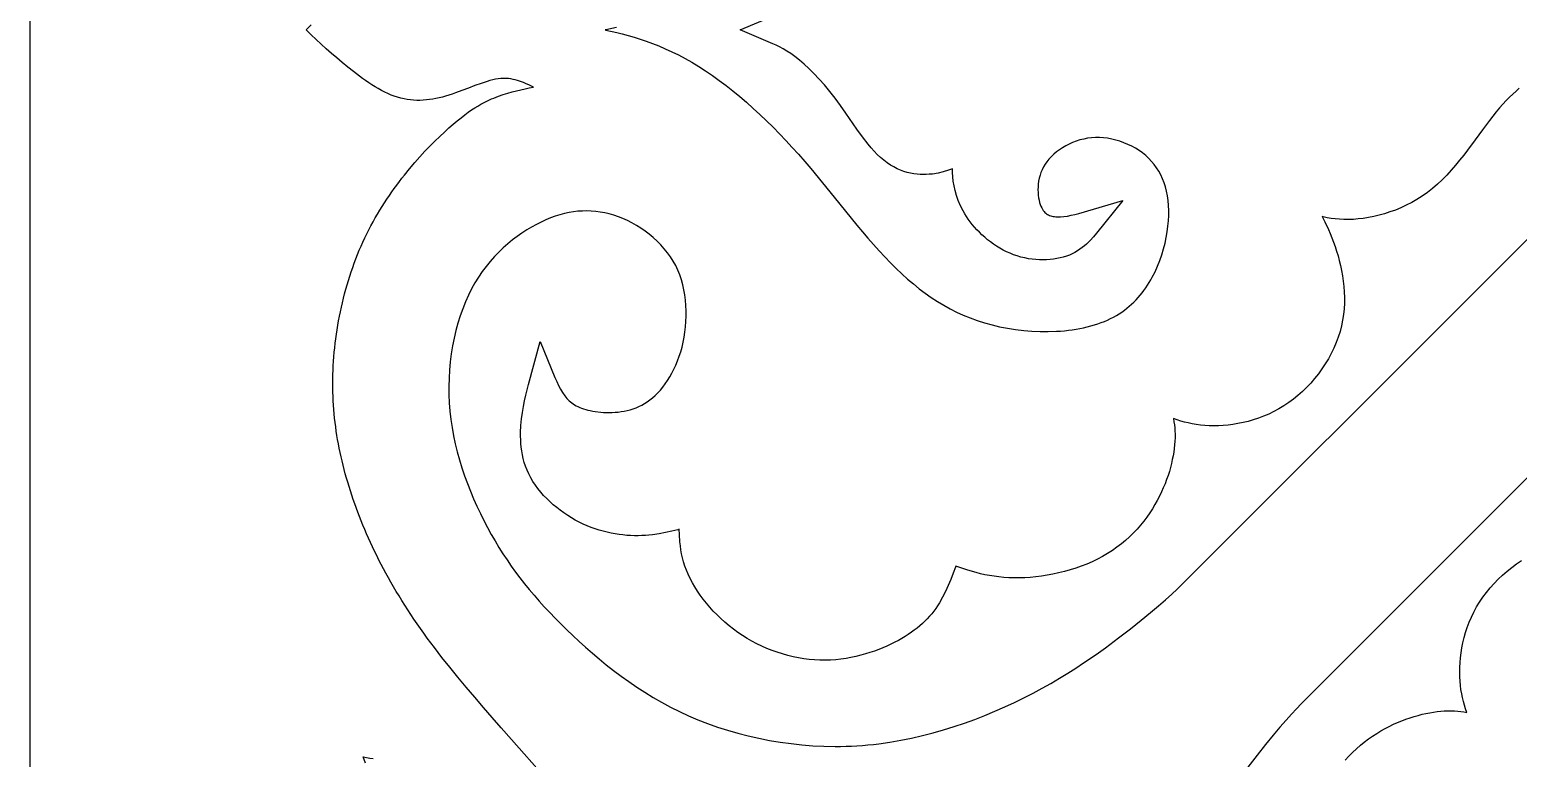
# Model space of a CAD drawing. Extents: x -312 to 312, y -312 to 312.
# Drawn here: x -312.5 to -57.8, y -124.7 to 0 of the extents above; entities that cross this region are included whole.
import ezdxf

# ---------------------------------------------------------------- set-up
doc = ezdxf.new("R2010")
doc.units = 0
doc.layers.add('IMPORT_-_DEPOSITPHOTOS_724', color=18, linetype='CONTINUOUS')
doc.layers.add('IMPORT_-_DESIGNS_FOR_TESSE', color=18, linetype='CONTINUOUS')

msp = doc.modelspace()

# ---------------------------------------------------------------- linework, layer by layer
at = {"layer": 'IMPORT_-_DEPOSITPHOTOS_724'}
msp.add_lwpolyline([(-312.5, -312.5), (312.5, -312.5), (312.5, 312.5), (-312.5, 312.5)], close=True, dxfattribs=at)
at = {"layer": 'IMPORT_-_DESIGNS_FOR_TESSE'}
for points in [[(-225.72, -126.39), (-228.77, -122.95), (-231.84, -119.47), (-233.36, -117.73), (-234.87, -115.99), (-236.36, -114.25), (-237.82, -112.53), (-239.25, -110.81), (-240.64, -109.1), (-241.98, -107.42), (-242.63, -106.58), (-243.26, -105.75), (-243.88, -104.92), (-244.49, -104.1), (-245.08, -103.28), (-245.66, -102.47), (-246.22, -101.66), (-246.77, -100.86), (-247.31, -100.06), (-247.83, -99.26), (-248.34, -98.47), (-248.84, -97.68), (-249.32, -96.9), (-249.79, -96.12), (-250.25, -95.34), (-250.7, -94.57), (-251.14, -93.8), (-251.56, -93.03), (-251.97, -92.27), (-252.37, -91.51), (-252.76, -90.75), (-253.14, -89.99), (-253.51, -89.24), (-253.86, -88.49), (-254.21, -87.74), (-254.55, -87), (-254.88, -86.25), (-255.19, -85.51), (-255.5, -84.77), (-255.8, -84.04), (-256.37, -82.57), (-256.91, -81.11), (-257.17, -80.38), (-257.41, -79.64), (-257.65, -78.91), (-257.88, -78.18), (-258.11, -77.45), (-258.32, -76.72), (-258.52, -75.99), (-258.72, -75.26), (-258.9, -74.53), (-259.08, -73.8), (-259.25, -73.07), (-259.41, -72.34), (-259.56, -71.61), (-259.7, -70.88), (-259.83, -70.15), (-259.95, -69.42), (-260.06, -68.68), (-260.16, -67.95), (-260.26, -67.21), (-260.34, -66.48), (-260.41, -65.74), (-260.48, -65), (-260.53, -64.26), (-260.58, -63.51), (-260.61, -62.77), (-260.64, -62.02), (-260.65, -61.27), (-260.66, -60.52), (-260.65, -59.76), (-260.64, -59.01), (-260.61, -58.25), (-260.58, -57.49), (-260.53, -56.72), (-260.47, -55.95), (-260.41, -55.18), (-260.33, -54.41), (-260.24, -53.64), (-260.15, -52.87), (-260.04, -52.1), (-259.92, -51.33), (-259.8, -50.56), (-259.66, -49.79), (-259.51, -49.01), (-259.36, -48.25), (-259.19, -47.48), (-259.02, -46.71), (-258.83, -45.95), (-258.63, -45.18), (-258.43, -44.42), (-258.21, -43.67), (-257.98, -42.91), (-257.75, -42.16), (-257.5, -41.42), (-257.24, -40.68), (-256.98, -39.94), (-256.7, -39.21), (-256.42, -38.48), (-256.12, -37.75), (-255.81, -37.04), (-255.5, -36.33), (-255.17, -35.62), (-254.84, -34.92), (-254.49, -34.23), (-254.13, -33.54), (-253.77, -32.87), (-253.39, -32.2), (-253.01, -31.54), (-252.62, -30.89), (-252.22, -30.24), (-251.81, -29.61), (-251.4, -28.98), (-250.98, -28.36), (-250.56, -27.76), (-250.14, -27.16), (-249.71, -26.57), (-249.27, -25.99), (-248.84, -25.42), (-248.4, -24.86), (-247.52, -23.78), (-246.63, -22.74), (-245.75, -21.74), (-244.88, -20.79), (-244.02, -19.89), (-243.18, -19.04), (-242.36, -18.24), (-241.56, -17.5), (-240.8, -16.81), (-240.07, -16.17), (-239.38, -15.59), (-238.72, -15.06), (-238.09, -14.57), (-237.49, -14.13), (-236.92, -13.73), (-236.37, -13.37), (-235.85, -13.05), (-235.35, -12.76), (-234.86, -12.49), (-234.4, -12.26), (-233.95, -12.04), (-233.52, -11.85), (-233.09, -11.68), (-232.68, -11.52), (-232.28, -11.37), (-231.48, -11.1), (-230.71, -10.86), (-229.95, -10.64), (-229.21, -10.44), (-228.48, -10.26), (-227.76, -10.09), (-227.05, -9.94), (-226.34, -9.8), (-227, -9.49), (-227.67, -9.19), (-228.02, -9.04), (-228.36, -8.91), (-228.72, -8.79), (-229.08, -8.67), (-229.44, -8.57), (-229.82, -8.49), (-230.21, -8.42), (-230.61, -8.37), (-231.02, -8.35), (-231.44, -8.34), (-231.88, -8.36), (-232.34, -8.4), (-232.8, -8.48), (-233.27, -8.57), (-233.76, -8.7), (-234.26, -8.84), (-234.77, -9), (-235.29, -9.17), (-236.36, -9.55), (-237.45, -9.97), (-238.56, -10.39), (-239.68, -10.8), (-240.24, -11), (-240.8, -11.18), (-241.35, -11.35), (-241.91, -11.51), (-242.46, -11.64), (-243.01, -11.76), (-243.55, -11.87), (-244.1, -11.95), (-244.64, -12.02), (-245.19, -12.06), (-245.74, -12.08), (-246.28, -12.08), (-246.83, -12.06), (-247.37, -12.01), (-247.92, -11.94), (-248.47, -11.84), (-249.03, -11.72), (-249.58, -11.56), (-250.13, -11.38), (-250.68, -11.17), (-251.23, -10.93), (-251.78, -10.67), (-252.33, -10.39), (-252.87, -10.08), (-253.42, -9.76), (-253.96, -9.42), (-254.5, -9.07), (-255.04, -8.7), (-255.57, -8.33), (-256.09, -7.95), (-257.12, -7.17), (-258.11, -6.38), (-259.07, -5.6), (-259.99, -4.83), (-260.89, -4.05), (-261.77, -3.26), (-262.63, -2.47), (-263.48, -1.66), (-264.33, -0.84), (-265.19, 0), (-264.34, 0.84)], [(-212.09, 0.41), (-213.92, -0.01), (-214.03, -0.03), (-213.92, -0.05), (-212.08, -0.46), (-211.12, -0.7), (-210.13, -0.97), (-209.12, -1.26), (-208.09, -1.59), (-207.04, -1.94), (-205.97, -2.34), (-204.88, -2.77), (-203.77, -3.24), (-202.65, -3.75), (-201.52, -4.31), (-200.37, -4.92), (-199.21, -5.57), (-198.04, -6.28), (-196.87, -7.03), (-195.7, -7.83), (-194.54, -8.67), (-193.37, -9.55), (-192.2, -10.47), (-191.04, -11.43), (-189.89, -12.42), (-188.74, -13.45), (-187.6, -14.5), (-186.46, -15.58), (-185.34, -16.68), (-184.23, -17.81), (-183.13, -18.96), (-182.04, -20.13), (-180.97, -21.32), (-179.92, -22.53), (-178.88, -23.75), (-176.86, -26.2), (-174.88, -28.64), (-172.93, -31.06), (-171, -33.42), (-170.04, -34.56), (-169.09, -35.69), (-168.13, -36.78), (-167.18, -37.85), (-166.22, -38.88), (-165.25, -39.88), (-164.28, -40.85), (-163.31, -41.78), (-162.33, -42.67), (-161.33, -43.51), (-160.33, -44.32), (-159.31, -45.09), (-158.27, -45.82), (-157.22, -46.5), (-156.14, -47.15), (-155.05, -47.76), (-153.93, -48.32), (-152.78, -48.84), (-151.6, -49.33), (-150.39, -49.77), (-149.15, -50.17), (-147.87, -50.52), (-146.56, -50.82), (-145.21, -51.08), (-143.83, -51.29), (-142.44, -51.46), (-141.04, -51.57), (-139.64, -51.64), (-138.24, -51.65), (-136.84, -51.6), (-136.16, -51.56), (-135.48, -51.5), (-134.81, -51.43), (-134.14, -51.34), (-133.49, -51.24), (-132.84, -51.13), (-132.2, -51), (-131.57, -50.86), (-130.96, -50.7), (-130.36, -50.52), (-129.77, -50.34), (-129.19, -50.13), (-128.64, -49.92), (-128.1, -49.69), (-127.57, -49.44), (-127.07, -49.18), (-126.59, -48.91), (-126.12, -48.62), (-125.67, -48.32), (-125.23, -48), (-124.8, -47.67), (-124.39, -47.33), (-123.99, -46.97), (-123.6, -46.6), (-123.23, -46.22), (-122.87, -45.83), (-122.52, -45.43), (-122.19, -45.02), (-121.87, -44.6), (-121.56, -44.17), (-121.26, -43.73), (-120.98, -43.28), (-120.71, -42.82), (-120.46, -42.37), (-119.97, -41.42), (-119.53, -40.46), (-119.14, -39.48), (-118.8, -38.5), (-118.51, -37.51), (-118.26, -36.52), (-118.05, -35.53), (-117.88, -34.56), (-117.76, -33.62), (-117.67, -32.69), (-117.63, -31.79), (-117.63, -30.91), (-117.67, -30.05), (-117.75, -29.23), (-117.86, -28.43), (-118.02, -27.65), (-118.21, -26.91), (-118.44, -26.19), (-118.71, -25.51), (-119.01, -24.85), (-119.35, -24.22), (-119.72, -23.62), (-120.13, -23.05), (-120.57, -22.53), (-121.05, -22.02), (-121.57, -21.54), (-122.13, -21.09), (-122.71, -20.67), (-123.33, -20.29), (-123.96, -19.93), (-124.62, -19.61), (-125.3, -19.33), (-125.98, -19.08), (-126.68, -18.88), (-127.38, -18.71), (-128.09, -18.58), (-128.79, -18.5), (-129.48, -18.45), (-130.17, -18.45), (-130.85, -18.5), (-131.52, -18.58), (-132.18, -18.7), (-132.83, -18.86), (-133.46, -19.06), (-134.08, -19.3), (-134.68, -19.56), (-135.26, -19.86), (-135.82, -20.19), (-136.34, -20.54), (-136.84, -20.92), (-137.3, -21.31), (-137.73, -21.72), (-138.12, -22.15), (-138.48, -22.59), (-138.79, -23.03), (-139.05, -23.48), (-139.29, -23.95), (-139.49, -24.43), (-139.65, -24.91), (-139.78, -25.41), (-139.89, -25.9), (-139.96, -26.4), (-140, -26.89), (-140.01, -27.38), (-140, -27.85), (-139.97, -28.31), (-139.91, -28.75), (-139.83, -29.16), (-139.74, -29.54), (-139.63, -29.89), (-139.5, -30.2), (-139.37, -30.48), (-139.24, -30.72), (-139.11, -30.92), (-138.97, -31.1), (-138.83, -31.25), (-138.68, -31.38), (-138.53, -31.49), (-138.37, -31.6), (-138.2, -31.69), (-138.02, -31.77), (-137.82, -31.83), (-137.62, -31.89), (-137.4, -31.94), (-137.17, -31.97), (-136.93, -32), (-136.69, -32.01), (-136.13, -32.01), (-135.56, -31.97), (-134.96, -31.88), (-134.34, -31.76), (-133.68, -31.61), (-133.01, -31.43), (-125.47, -29.24), (-129.98, -34.8), (-130.51, -35.43), (-131.08, -36.06), (-131.7, -36.67), (-132.07, -36.99), (-132.43, -37.29), (-132.83, -37.57), (-133.24, -37.85), (-133.68, -38.1), (-134.14, -38.34), (-134.63, -38.56), (-135.14, -38.75), (-135.67, -38.92), (-136.22, -39.06), (-136.78, -39.17), (-137.35, -39.26), (-137.94, -39.33), (-138.54, -39.37), (-139.15, -39.38), (-139.76, -39.37), (-140.39, -39.33), (-141.02, -39.27), (-141.65, -39.18), (-142.28, -39.05), (-142.92, -38.9), (-143.55, -38.72), (-144.18, -38.5), (-144.78, -38.26), (-145.37, -38), (-145.95, -37.71), (-146.53, -37.39), (-147.08, -37.05), (-147.62, -36.7), (-148.14, -36.32), (-148.64, -35.93), (-149.12, -35.52), (-149.59, -35.1), (-150.03, -34.67), (-150.45, -34.23), (-150.86, -33.78), (-151.24, -33.33), (-151.6, -32.87), (-151.94, -32.41), (-152.25, -31.94), (-152.54, -31.48), (-152.81, -31), (-153.26, -30.11), (-153.64, -29.22), (-153.94, -28.35), (-154.18, -27.51), (-154.35, -26.7), (-154.49, -25.94), (-154.59, -25.17), (-154.63, -24.44), (-154.64, -23.78), (-155.34, -24.04), (-156.21, -24.3), (-157.11, -24.52), (-158.07, -24.69), (-158.6, -24.74), (-159.11, -24.77), (-159.62, -24.78), (-160.15, -24.76), (-160.7, -24.72), (-161.25, -24.65), (-161.81, -24.55), (-162.38, -24.42), (-162.95, -24.24), (-163.53, -24.03), (-164.11, -23.78), (-164.68, -23.48), (-165.26, -23.15), (-165.82, -22.76), (-166.39, -22.33), (-166.95, -21.86), (-167.49, -21.34), (-168.02, -20.79), (-168.54, -20.21), (-169.05, -19.6), (-170.03, -18.34), (-171, -17), (-172.88, -14.29), (-173.8, -12.97), (-174.72, -11.72), (-175.63, -10.55), (-176.54, -9.45), (-177.44, -8.43), (-178.33, -7.49), (-179.19, -6.63), (-180.03, -5.87), (-180.82, -5.19), (-181.59, -4.6), (-182.31, -4.07), (-182.97, -3.64), (-183.6, -3.26), (-184.21, -2.94), (-184.8, -2.65), (-185.38, -2.39), (-190.93, -0.03), (-185.38, 2.33)], [(-57.65, -10.02), (-58.21, -10.51), (-58.77, -11.02), (-59.33, -11.56), (-59.89, -12.13), (-60.45, -12.74), (-61.02, -13.38), (-61.59, -14.06), (-62.17, -14.78), (-62.76, -15.53), (-63.97, -17.15), (-65.21, -18.85), (-66.5, -20.59), (-67.17, -21.47), (-67.86, -22.34), (-68.57, -23.2), (-69.3, -24.05), (-70.06, -24.87), (-70.84, -25.67), (-71.65, -26.43), (-72.49, -27.16), (-73.36, -27.84), (-74.25, -28.46), (-75.16, -29.04), (-76.07, -29.56), (-77, -30.04), (-77.93, -30.47), (-78.86, -30.85), (-79.79, -31.19), (-80.72, -31.49), (-81.64, -31.75), (-82.56, -31.97), (-83.45, -32.14), (-84.34, -32.28), (-85.2, -32.38), (-86.04, -32.45), (-86.86, -32.48), (-87.65, -32.48), (-88.42, -32.44), (-89.15, -32.38), (-89.86, -32.29), (-90.55, -32.17), (-91.21, -32.03), (-91.41, -31.98), (-90.95, -32.87), (-90.32, -34.19), (-90.02, -34.89), (-89.73, -35.6), (-89.44, -36.33), (-89.17, -37.09), (-88.92, -37.87), (-88.67, -38.68), (-88.45, -39.51), (-88.24, -40.36), (-88.06, -41.23), (-87.9, -42.12), (-87.77, -43.02), (-87.67, -43.94), (-87.6, -44.88), (-87.57, -45.82), (-87.58, -46.78), (-87.63, -47.74), (-87.73, -48.71), (-87.88, -49.68), (-88.07, -50.66), (-88.32, -51.62), (-88.63, -52.59), (-88.98, -53.55), (-89.38, -54.49), (-89.83, -55.41), (-90.32, -56.31), (-90.85, -57.19), (-91.42, -58.05), (-92.03, -58.88), (-92.67, -59.68), (-93.34, -60.46), (-94.04, -61.2), (-94.77, -61.91), (-95.53, -62.58), (-96.31, -63.22), (-97.11, -63.82), (-97.94, -64.38), (-98.79, -64.9), (-99.66, -65.36), (-100.53, -65.78), (-101.41, -66.15), (-102.29, -66.48), (-103.17, -66.77), (-104.05, -67.02), (-104.92, -67.23), (-105.79, -67.4), (-106.65, -67.54), (-107.49, -67.65), (-108.33, -67.72), (-109.14, -67.76), (-109.94, -67.77), (-110.72, -67.76), (-111.48, -67.72), (-112.22, -67.65), (-112.94, -67.56), (-113.64, -67.44), (-114.31, -67.3), (-114.96, -67.14), (-115.59, -66.97), (-116.2, -66.77), (-116.84, -66.55), (-116.74, -67.08), (-116.67, -67.6), (-116.61, -68.12), (-116.57, -68.66), (-116.55, -69.24), (-116.56, -69.83), (-116.58, -70.42), (-116.63, -71.02), (-116.7, -71.64), (-116.78, -72.27), (-116.89, -72.91), (-117.02, -73.56), (-117.17, -74.23), (-117.34, -74.9), (-117.53, -75.59), (-117.75, -76.28), (-118, -76.98), (-118.26, -77.69), (-118.56, -78.4), (-118.88, -79.11), (-119.22, -79.83), (-119.6, -80.55), (-120, -81.26), (-120.43, -81.98), (-120.89, -82.69), (-121.39, -83.4), (-121.91, -84.1), (-122.47, -84.78), (-123.06, -85.46), (-123.68, -86.12), (-124.33, -86.76), (-125.01, -87.39), (-125.73, -87.99), (-126.49, -88.57), (-127.27, -89.13), (-128.09, -89.66), (-128.95, -90.15), (-129.83, -90.62), (-130.73, -91.05), (-131.66, -91.44), (-132.6, -91.81), (-133.55, -92.14), (-134.52, -92.45), (-135.49, -92.72), (-136.47, -92.96), (-137.45, -93.17), (-138.42, -93.35), (-139.4, -93.5), (-140.36, -93.62), (-141.32, -93.72), (-142.26, -93.78), (-143.18, -93.81), (-144.09, -93.81), (-144.97, -93.79), (-145.84, -93.73), (-146.68, -93.65), (-147.5, -93.54), (-148.29, -93.41), (-149.07, -93.26), (-149.83, -93.09), (-150.58, -92.91), (-152, -92.5), (-153.38, -92.05), (-154.08, -91.8), (-154.14, -91.97), (-154.53, -93.03), (-154.93, -94.07), (-155.36, -95.11), (-155.82, -96.13), (-156.33, -97.13), (-156.88, -98.09), (-157.19, -98.58), (-157.5, -99.04), (-157.84, -99.5), (-158.19, -99.94), (-158.56, -100.38), (-158.95, -100.8), (-159.35, -101.21), (-159.78, -101.62), (-160.22, -102.01), (-160.68, -102.39), (-161.17, -102.76), (-161.67, -103.12), (-162.19, -103.48), (-162.73, -103.82), (-163.29, -104.16), (-163.89, -104.5), (-164.52, -104.84), (-165.17, -105.16), (-165.85, -105.47), (-166.54, -105.77), (-167.26, -106.06), (-168, -106.33), (-168.76, -106.59), (-169.54, -106.83), (-170.34, -107.06), (-171.16, -107.26), (-172, -107.43), (-172.85, -107.59), (-173.71, -107.71), (-174.59, -107.81), (-175.48, -107.87), (-176.38, -107.9), (-177.3, -107.9), (-178.22, -107.85), (-179.14, -107.77), (-180.06, -107.65), (-180.98, -107.5), (-181.9, -107.31), (-182.81, -107.09), (-183.72, -106.83), (-184.61, -106.54), (-185.5, -106.22), (-186.38, -105.87), (-187.25, -105.49), (-188.11, -105.08), (-188.94, -104.63), (-189.77, -104.16), (-190.57, -103.66), (-191.36, -103.14), (-192.12, -102.58), (-192.86, -102.01), (-193.57, -101.41), (-194.26, -100.79), (-194.92, -100.15), (-195.55, -99.5), (-196.15, -98.83), (-196.73, -98.15), (-197.27, -97.47), (-197.79, -96.77), (-198.27, -96.06), (-198.71, -95.35), (-199.13, -94.63), (-199.5, -93.92), (-199.84, -93.2), (-200.14, -92.49), (-200.4, -91.78), (-200.63, -91.08), (-200.81, -90.38), (-200.97, -89.69), (-201.09, -89.01), (-201.19, -88.34), (-201.26, -87.66), (-201.35, -86.38), (-201.37, -85.47), (-201.65, -85.56), (-202.67, -85.82), (-203.73, -86.07), (-204.83, -86.28), (-205.96, -86.44), (-206.56, -86.5), (-207.17, -86.55), (-207.79, -86.58), (-208.42, -86.59), (-209.05, -86.59), (-209.7, -86.57), (-210.35, -86.53), (-211.01, -86.46), (-211.67, -86.38), (-212.35, -86.28), (-213.02, -86.15), (-213.7, -86.01), (-214.38, -85.83), (-215.07, -85.64), (-215.75, -85.42), (-216.44, -85.17), (-217.13, -84.9), (-217.81, -84.6), (-218.49, -84.27), (-219.16, -83.91), (-219.82, -83.53), (-220.47, -83.12), (-221.11, -82.69), (-221.73, -82.24), (-222.34, -81.77), (-222.93, -81.28), (-223.5, -80.76), (-224.05, -80.23), (-224.58, -79.69), (-225.08, -79.12), (-225.55, -78.54), (-226, -77.94), (-226.41, -77.32), (-226.8, -76.68), (-227.13, -76.02), (-227.42, -75.37), (-227.67, -74.71), (-227.89, -74.05), (-228.06, -73.39), (-228.21, -72.74), (-228.32, -72.08), (-228.41, -71.44), (-228.47, -70.79), (-228.51, -70.16), (-228.53, -69.54), (-228.52, -68.91), (-228.47, -67.72), (-228.37, -66.57), (-228.22, -65.5), (-228.05, -64.48), (-227.86, -63.5), (-227.65, -62.54), (-227.2, -60.74), (-225.18, -53.37), (-222.64, -59.51), (-222.34, -60.22), (-222.02, -60.89), (-221.69, -61.52), (-221.35, -62.1), (-220.98, -62.64), (-220.81, -62.86), (-220.62, -63.09), (-220.42, -63.3), (-220.22, -63.5), (-220.01, -63.68), (-219.78, -63.86), (-219.54, -64.03), (-219.28, -64.19), (-219.01, -64.34), (-218.72, -64.49), (-218.41, -64.63), (-218.09, -64.75), (-217.74, -64.88), (-217.38, -64.99), (-217, -65.09), (-216.6, -65.18), (-216.19, -65.26), (-215.77, -65.33), (-214.82, -65.44), (-214.35, -65.48), (-213.85, -65.5), (-213.35, -65.51), (-212.84, -65.5), (-212.33, -65.47), (-211.81, -65.43), (-211.3, -65.36), (-210.78, -65.28), (-210.27, -65.17), (-209.76, -65.04), (-209.25, -64.88), (-208.76, -64.7), (-208.27, -64.49), (-207.78, -64.26), (-207.31, -63.99), (-206.85, -63.7), (-206.39, -63.36), (-205.93, -62.99), (-205.48, -62.59), (-205.04, -62.14), (-204.61, -61.66), (-204.18, -61.15), (-203.77, -60.6), (-203.38, -60.02), (-202.99, -59.41), (-202.63, -58.76), (-202.29, -58.09), (-201.96, -57.39), (-201.66, -56.65), (-201.38, -55.89), (-201.12, -55.11), (-200.9, -54.3), (-200.7, -53.48), (-200.54, -52.61), (-200.41, -51.73), (-200.3, -50.84), (-200.23, -49.94), (-200.2, -49.03), (-200.2, -48.11), (-200.24, -47.2), (-200.31, -46.29), (-200.43, -45.39), (-200.59, -44.5), (-200.78, -43.63), (-201.02, -42.78), (-201.3, -41.94), (-201.64, -41.12), (-201.81, -40.74), (-201.99, -40.37), (-202.42, -39.6), (-202.88, -38.87), (-203.39, -38.16), (-203.95, -37.47), (-204.54, -36.81), (-205.16, -36.18), (-205.82, -35.57), (-206.51, -35), (-207.22, -34.46), (-207.95, -33.96), (-208.7, -33.49), (-209.47, -33.06), (-210.24, -32.67), (-211.02, -32.32), (-211.8, -32.02), (-212.57, -31.75), (-213.35, -31.53), (-214.13, -31.34), (-214.9, -31.2), (-215.67, -31.1), (-216.43, -31.03), (-217.19, -31), (-217.95, -31.02), (-218.71, -31.07), (-219.48, -31.16), (-220.24, -31.29), (-221.02, -31.46), (-221.8, -31.67), (-222.59, -31.91), (-223.38, -32.2), (-224.19, -32.54), (-225.01, -32.91), (-225.83, -33.32), (-226.66, -33.78), (-227.48, -34.27), (-228.31, -34.8), (-229.12, -35.37), (-229.92, -35.98), (-230.72, -36.63), (-231.5, -37.32), (-232.26, -38.05), (-233, -38.82), (-233.72, -39.64), (-234.42, -40.5), (-235.09, -41.4), (-235.74, -42.34), (-236.35, -43.33), (-236.93, -44.36), (-237.46, -45.44), (-237.96, -46.57), (-238.42, -47.74), (-238.85, -48.95), (-239.24, -50.2), (-239.59, -51.48), (-239.89, -52.78), (-240.16, -54.12), (-240.38, -55.47), (-240.55, -56.85), (-240.68, -58.24), (-240.77, -59.64), (-240.8, -61.04), (-240.79, -62.46), (-240.73, -63.87), (-240.62, -65.28), (-240.46, -66.69), (-240.25, -68.09), (-240, -69.49), (-239.7, -70.88), (-239.36, -72.26), (-238.97, -73.63), (-238.56, -74.99), (-238.1, -76.33), (-237.62, -77.66), (-237.1, -78.97), (-236.56, -80.26), (-236, -81.53), (-235.41, -82.77), (-234.8, -83.99), (-234.18, -85.19), (-233.54, -86.36), (-232.89, -87.49), (-232.22, -88.6), (-231.54, -89.68), (-230.84, -90.74), (-230.13, -91.78), (-229.39, -92.81), (-228.63, -93.82), (-227.85, -94.82), (-227.04, -95.81), (-226.21, -96.79), (-225.35, -97.77), (-224.47, -98.75), (-223.55, -99.73), (-222.61, -100.72), (-221.63, -101.7), (-220.62, -102.7), (-219.58, -103.69), (-218.51, -104.69), (-217.4, -105.69), (-216.25, -106.69), (-215.08, -107.69), (-213.86, -108.68), (-212.62, -109.65), (-211.33, -110.62), (-210.02, -111.56), (-208.66, -112.49), (-207.27, -113.39), (-205.85, -114.26), (-204.39, -115.1), (-202.89, -115.91), (-201.36, -116.68), (-199.79, -117.41), (-198.18, -118.09), (-196.53, -118.74), (-194.84, -119.34), (-193.12, -119.89), (-191.37, -120.4), (-189.59, -120.86), (-187.78, -121.26), (-185.96, -121.62), (-184.12, -121.93), (-182.26, -122.18), (-180.39, -122.39), (-178.51, -122.53), (-176.62, -122.62), (-174.73, -122.65), (-173.79, -122.65), (-172.85, -122.63), (-171.91, -122.59), (-170.97, -122.54), (-170.03, -122.48), (-169.09, -122.4), (-168.16, -122.3), (-167.23, -122.19), (-165.35, -121.93), (-163.49, -121.61), (-161.64, -121.24), (-159.79, -120.81), (-157.96, -120.34), (-156.15, -119.82), (-154.35, -119.26), (-152.57, -118.66), (-150.81, -118.02), (-149.08, -117.35), (-147.38, -116.64), (-145.7, -115.9), (-144.05, -115.14), (-142.43, -114.35), (-140.85, -113.54), (-139.31, -112.71), (-137.81, -111.86), (-136.34, -110.99), (-134.92, -110.12), (-133.53, -109.24), (-132.19, -108.37), (-130.9, -107.49), (-129.65, -106.62), (-128.45, -105.77), (-126.2, -104.09), (-124.15, -102.52), (-122.33, -101.06), (-120.74, -99.76), (-119.36, -98.6), (-118.17, -97.56), (-117.12, -96.62), (-116.2, -95.76), (-115.37, -94.96), (-113.83, -93.43), (-20.36, -0.03)], [(0.03, -20.35), (-93.44, -113.82), (-94.97, -115.37), (-95.77, -116.2), (-96.63, -117.12), (-97.57, -118.16), (-98.6, -119.35), (-99.77, -120.73), (-101.07, -122.32), (-102.52, -124.15), (-104.1, -126.19)], [(-87.46, -125.01), (-86.83, -124.32), (-86.19, -123.67), (-85.53, -123.05), (-84.85, -122.46), (-84.17, -121.91), (-83.47, -121.38), (-82.76, -120.89), (-82.05, -120.42), (-81.33, -119.99), (-80.61, -119.59), (-79.9, -119.22), (-79.18, -118.87), (-78.47, -118.55), (-77.76, -118.26), (-77.05, -117.99), (-76.35, -117.75), (-75.66, -117.53), (-74.98, -117.34), (-74.3, -117.16), (-73.64, -117.01), (-72.98, -116.89), (-72.34, -116.78), (-71.71, -116.69), (-71.09, -116.63), (-70.49, -116.58), (-69.91, -116.55), (-69.31, -116.54), (-68.74, -116.56), (-68.18, -116.6), (-67.17, -116.73), (-66.62, -116.83), (-66.84, -116.2), (-67.03, -115.59), (-67.21, -114.96), (-67.37, -114.3), (-67.51, -113.63), (-67.63, -112.93), (-67.72, -112.21), (-67.79, -111.47), (-67.83, -110.72), (-67.84, -109.94), (-67.83, -109.14), (-67.79, -108.32), (-67.71, -107.49), (-67.61, -106.64), (-67.47, -105.78), (-67.3, -104.91), (-67.09, -104.04), (-66.84, -103.16), (-66.55, -102.28), (-66.22, -101.4), (-65.85, -100.52), (-65.43, -99.65), (-64.96, -98.79), (-64.45, -97.94), (-63.89, -97.11), (-63.29, -96.3), (-62.65, -95.52), (-61.97, -94.76), (-61.27, -94.03), (-60.52, -93.33), (-59.75, -92.66), (-58.95, -92.02), (-58.12, -91.41), (-57.26, -90.84)], [(-255.06, -125.54), (-255.46, -124.45), (-254.3, -124.65), (-253.72, -124.75)]]:
    msp.add_lwpolyline(points, dxfattribs=at)

doc.saveas('drawing.dxf')
